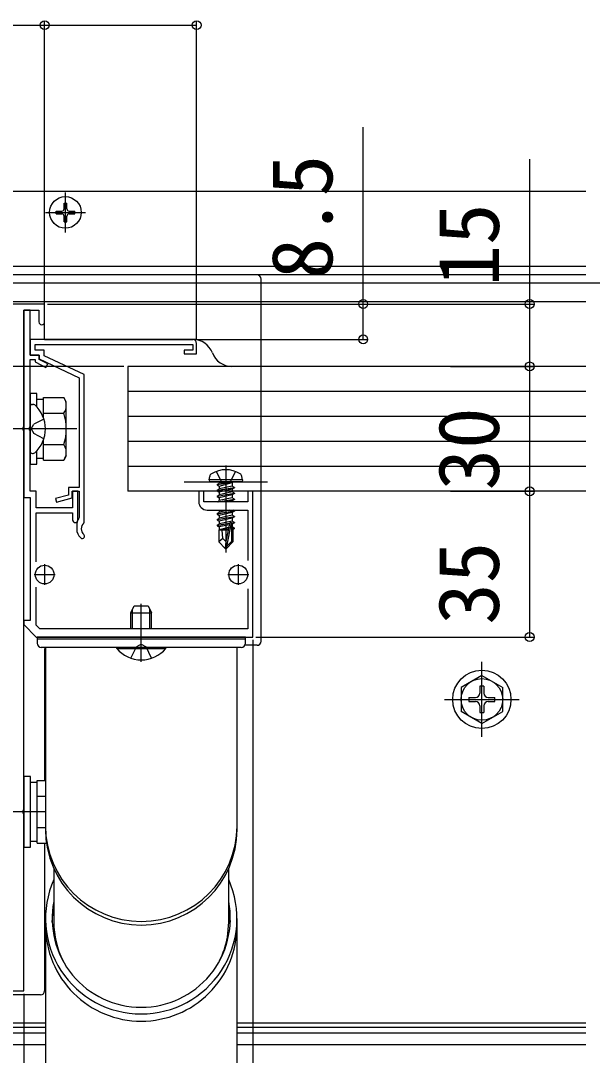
# Model space of a CAD drawing. Units: millimetres, scale not verified. Extents: x -875 to 875, y -1304 to 1296.
# Drawn here: x -582.8 to -445.5, y 381.8 to 630.4 of the extents above; entities that cross this region are included whole.
import ezdxf
from ezdxf.enums import TextEntityAlignment as Align

# ---------------------------------------------------------------- set-up
doc = ezdxf.new("R2010")
doc.units = ezdxf.units.MM
doc.header["$LTSCALE"] = 8
for name, color, linetype in [('0-3_YKK_11', 7, 'Continuous'), ('0-4_YKK_12', 2, 'Continuous'), ('0-5_YKK_13', 4, 'Continuous'), ('0-6_YKK_D', 6, 'Continuous')]:
    doc.layers.add(name, color=color, linetype=linetype)
doc.styles.add('ＭＳ ゴシック', font='')
doc.styles.get('ＭＳ ゴシック').set_extended_font_data('MS Gothic')

msp = doc.modelspace()

# ---------------------------------------------------------------- linework, layer by layer
at = {"layer": '0-3_YKK_11'}
for p, q in [((-569.3, 509.1), (-569.3, 508.3)), ((-577, 499.8), (-577, 494.8)), ((-530.5, 499.8), (-530.5, 494.8)), ((-579.5, 497.3), (-574.5, 497.3)), ((-533, 497.3), (-528, 497.3))]:
    msp.add_line(p, q, dxfattribs=at)
for points in [[(-577, 558), (-577, 562.3), (-603.542, 562.3), (-603.725, 562.18), (-604.275, 562.18), (-604.458, 562.3), (-624.542, 562.3), (-624.725, 562.18), (-625.275, 562.18), (-625.458, 562.3), (-633.542, 562.3), (-633.725, 562.18), (-634.275, 562.18), (-634.458, 562.3), (-642, 562.3), (-642, 559.3), (-641.7, 559)], [(-612.5, 397.3), (-582, 397.3), (-582, 439.842), (-582.12, 440.025), (-582.12, 440.575), (-582, 440.758), (-582, 531.842), (-582.12, 532.025), (-582.12, 532.575), (-582, 532.758), (-582, 560.8), (-578.4, 560.8), (-578.4, 558)], [(-569, 510.45), (-569, 517.3), (-570.3, 517.3), (-570.3, 513.3), (-579, 513.3), (-579, 517.3), (-580.5, 517.3), (-580.5, 531.842), (-580.62, 532.025), (-580.62, 532.575), (-580.5, 532.758), (-580.5, 549), (-579.3, 549), (-579.3, 548.393), (-576.731, 547.056), (-576.269, 547.944), (-578.3, 549), (-578.3, 550), (-580.5, 550), (-580.5, 560.8), (-582, 560.8), (-582, 515.8), (-580.5, 515.8), (-580.5, 486.3), (-582, 486.3), (-582, 485.3), (-579, 482.3), (-527, 482.3), (-527, 517.3), (-528.2, 517.3), (-528.2, 514.8), (-538.8, 514.8), (-538.8, 517.3), (-540, 517.3), (-540, 514.8)], [(-541.5, 553.8), (-580.5, 553.8), (-580.5, 550), (-578.3, 550), (-578.3, 549.1), (-568.7, 544.6), (-568.7, 518.2), (-571.3, 518.2), (-571.3, 516.393), (-574.365, 515.585), (-574.135, 514.715), (-570.4, 515.7), (-570.4, 517.3), (-568.7, 517.3), (-568.7, 510.997), (-568.755, 510.825)], [(-567.595, 509.69), (-567.5, 509.909), (-567.5, 545.363), (-577.1, 549.863), (-577.1, 551.2), (-579.3, 551.2), (-579.3, 552.6), (-541.4, 552.6), (-541.4, 551.2), (-543.5, 551.2), (-543.5, 550.3), (-540.5, 550.3), (-540.5, 552.8)], [(-579, 500.359), (-579, 512.1), (-570.3, 512.1), (-570.3, 510.45)], [(-538, 512.8), (-528.2, 512.8), (-528.2, 500.699)], [(-528.2, 493.901), (-528.2, 484.3), (-578.172, 484.3), (-579, 485.128), (-579, 494.241)]]:
    msp.add_lwpolyline(points, dxfattribs=at)
for centre, radius, start, end in [((-577.7, 558), 0.7, 180.00001, 269.99999), ((-577.7, 558), 0.7, 270.00001, 359.99999), ((-541.5, 552.8), 1, 0.00001, 89.99999), ((-538, 514.8), 2, 180.00001, 269.99999), ((-569.65, 510.45), 0.65, 180.00001, 269.99999), ((-569.65, 510.45), 0.65, 270.00001, 359.99999), ((-566.3, 509.1), 3, 144.90318, 180), ((-566.3, 508.3), 1.9, 132.9859, 227.02712), ((-566.3, 508.3), 3, 180.00001, 227.02713), ((-567.97, 506.507), 0.55, 227.02712, 330.00001), ((-567.97, 506.507), 0.55, 329.99997, 47.0271)]:
    msp.add_arc(centre, radius, start, end, dxfattribs=at)
at = {"layer": '0-4_YKK_12'}
for p, q in [((-447, 589.3), (-642, 589.3)), ((-447, 571.3), (-642, 571.3)), ((-447, 569.348), (-642, 569.348)), ((846.5, 567.3), (-803, 567.3)), ((-447, 562.8), (-642, 562.8)), ((-576.8, 389.5), (-642, 389.5)), ((-576.8, 388.5), (-642, 388.5)), ((-447, 389.5), (-530.8, 389.5)), ((-447, 388.5), (-530.8, 388.5)), ((-576.8, 387.1), (-642, 387.1)), ((-447, 387.1), (-530.8, 387.1)), ((-576.8, 384.3), (-642, 384.3)), ((-447, 384.3), (-530.8, 384.3))]:
    msp.add_line(p, q, dxfattribs=at)
at = {"layer": '0-5_YKK_13'}
for p, q in [((-572, 579.5), (-572, 589.1)), ((-576.8, 584.3), (-567.2, 584.3)), ((-574.25, 584.65), (-572.85, 584.65)), ((-574.25, 583.95), (-574.25, 584.65)), ((-572.35, 585.15), (-572.35, 586.55)), ((-572.35, 586.55), (-571.65, 586.55)), ((-571.65, 585.15), (-571.65, 586.55)), ((-571.15, 584.65), (-569.75, 584.65)), ((-569.75, 583.95), (-569.75, 584.65)), ((-574.25, 583.95), (-572.85, 583.95)), ((-572.35, 582.05), (-572.35, 583.45)), ((-572.35, 582.05), (-571.65, 582.05)), ((-571.65, 582.05), (-571.65, 583.45)), ((-571.15, 583.95), (-569.75, 583.95)), ((-526, 569.3), (-641, 569.3)), ((-447, 562.8), (-577, 562.8)), ((-577, 553.8), (-577, 562.8)), ((-577, 553.8), (-541.4, 553.8)), ((-447, 547.3), (-557, 547.3)), ((-557, 547.3), (-557, 517.3)), ((-447, 547.3), (-532.033, 547.3)), ((-577.3, 535.029), (-577.3, 539.806)), ((-577.3, 539.806), (-572.381, 539.806)), ((-571.8, 538.8), (-572.381, 539.806)), ((-447, 541.3), (-557, 541.3)), ((-580.5, 537.551), (-580.5, 527.049)), ((-579.955, 538.2), (-579.757, 538.2)), ((-577.3, 539.35), (-578.9, 539.35)), ((-571.8, 525.8), (-571.8, 538.8)), ((-577.174, 534.672), (-579.635, 533.445)), ((-577.3, 536.053), (-572.381, 536.053)), ((-447, 535.3), (-557, 535.3)), ((-569.3, 532.3), (-597.413, 532.3)), ((-580.244, 532.3), (-579.635, 533.445)), ((-580.244, 532.3), (-579.635, 531.155)), ((-577.174, 529.928), (-579.635, 531.155)), ((-577.3, 524.794), (-577.3, 529.571)), ((-580.5, 527.049), (-580.5, 526.945)), ((-577.3, 528.547), (-572.381, 528.547)), ((-447, 529.3), (-557, 529.3)), ((-579.955, 526.4), (-579.757, 526.4)), ((-578.9, 525.25), (-577.3, 525.25)), ((-577.3, 524.794), (-572.381, 524.794)), ((-571.8, 525.8), (-572.381, 524.794)), ((-447, 523.3), (-557, 523.3)), ((-533.5, 523.499), (-533.5, 502.599)), ((-543.5, 519.599), (-523.5, 519.599)), ((-537.5, 520.099), (-537.359, 520.901)), ((-529.5, 520.099), (-537.5, 520.099)), ((-537.5, 520.099), (-537.412, 519.599)), ((-529.588, 519.599), (-537.412, 519.599)), ((-535.6, 518.949), (-532, 519.549)), ((-532, 519.549), (-535.05, 519.266)), ((-532, 519.549), (-532, 519.449)), ((-529.5, 520.099), (-529.641, 520.901)), ((-529.5, 520.099), (-529.588, 519.599)), ((-447, 517.3), (-557, 517.3)), ((-532, 519.449), (-535.6, 518.849)), ((-535.6, 518.949), (-535.05, 519.266)), ((-535.6, 518.949), (-535.6, 518.849)), ((-535.6, 518.949), (-535.6, 518.849)), ((-535.6, 518.849), (-535.05, 518.531)), ((-535.6, 517.549), (-531.4, 518.249)), ((-531.4, 518.149), (-535.6, 517.449)), ((-535.6, 517.549), (-535.05, 517.866)), ((-535.6, 517.549), (-535.6, 517.449)), ((-535.6, 517.449), (-535.05, 517.131)), ((-535.05, 518.531), (-532, 519.449)), ((-535.05, 519.399), (-535.05, 519.266)), ((-531.95, 518.566), (-535.05, 517.866)), ((-535.05, 518.531), (-535.05, 517.866)), ((-531.95, 517.831), (-535.05, 517.131)), ((-531.95, 517.166), (-535.05, 516.466)), ((-535.05, 517.131), (-535.05, 516.466)), ((-531.95, 519.399), (-531.95, 518.566)), ((-531.4, 518.249), (-531.95, 518.566)), ((-531.4, 518.149), (-531.95, 517.831)), ((-531.95, 517.831), (-531.95, 517.166)), ((-531.4, 516.849), (-531.95, 517.166)), ((-531.4, 518.249), (-531.4, 518.149)), ((-535.6, 516.149), (-531.4, 516.849)), ((-531.4, 516.749), (-535.6, 516.049)), ((-535.6, 516.149), (-535.05, 516.466)), ((-535.6, 516.149), (-535.6, 516.049)), ((-535.6, 516.049), (-535.05, 515.731)), ((-535.511, 514.8), (-535.05, 515.066)), ((-535.291, 514.8), (-531.4, 515.449)), ((-531.95, 515.766), (-535.05, 515.066)), ((-535.05, 515.731), (-535.05, 515.066)), ((-531.4, 515.349), (-534.691, 514.8)), ((-531.95, 516.431), (-531.95, 515.766)), ((-531.4, 515.449), (-531.95, 515.766)), ((-531.95, 515.031), (-531.95, 514.8)), ((-531.4, 516.849), (-531.4, 516.749)), ((-531.4, 515.449), (-531.4, 515.349)), ((-535.6, 511.949), (-531.4, 512.649)), ((-531.4, 512.549), (-535.6, 511.849)), ((-535.6, 511.949), (-535.05, 512.266)), ((-532.685, 512.8), (-535.05, 512.266)), ((-535.05, 512.8), (-535.05, 512.266)), ((-531.95, 512.231), (-531.95, 511.566)), ((-531.4, 512.649), (-531.662, 512.8)), ((-531.4, 512.649), (-531.4, 512.549)), ((-535.6, 511.949), (-535.6, 511.849)), ((-535.6, 511.849), (-535.05, 511.531)), ((-535.6, 510.549), (-531.4, 511.249)), ((-531.4, 511.149), (-535.6, 510.449)), ((-535.6, 510.549), (-535.05, 510.866)), ((-535.6, 510.549), (-535.6, 510.449)), ((-535.6, 510.449), (-535.05, 510.131)), ((-535.6, 509.149), (-532.574, 509.653)), ((-531.95, 511.566), (-535.05, 510.866)), ((-535.05, 511.531), (-535.05, 510.866)), ((-531.95, 510.166), (-535.05, 509.466)), ((-535.05, 510.131), (-535.05, 509.466)), ((-532.59, 509.605), (-533.5, 505.22)), ((-532.168, 509.721), (-533.35, 504.023)), ((-532.168, 509.721), (-531.4, 509.849)), ((-531.4, 509.749), (-532.113, 509.63)), ((-531.4, 511.249), (-531.95, 511.566)), ((-531.95, 510.831), (-531.95, 510.166)), ((-531.4, 509.849), (-531.95, 510.166)), ((-531.4, 511.249), (-531.4, 511.149)), ((-531.4, 509.849), (-531.4, 509.749)), ((-532.602, 509.548), (-535.6, 509.049)), ((-535.6, 509.149), (-535.05, 509.466)), ((-535.6, 509.149), (-535.6, 509.049)), ((-535.6, 509.049), (-535.05, 508.731)), ((-535.2, 507.999), (-535.05, 508.066)), ((-535.2, 507.999), (-535.2, 505.149)), ((-532.924, 507.999), (-535.2, 507.999)), ((-532.66, 509.271), (-535.05, 508.731)), ((-535.05, 508.731), (-535.05, 508.066)), ((-532.805, 508.573), (-535.05, 508.066)), ((-532.865, 508.281), (-534.583, 507.999)), ((-532.92, 508.015), (-533.004, 507.999)), ((-531.95, 508.766), (-532.103, 508.731)), ((-532.1, 509.55), (-532.1, 505.273)), ((-531.5, 508.506), (-532.1, 508.407)), ((-531.5, 508.291), (-532.1, 508.174)), ((-531.8, 507.999), (-532.1, 507.999)), ((-531.95, 509.431), (-531.95, 508.766)), ((-531.5, 508.506), (-531.95, 508.766)), ((-531.5, 508.291), (-531.8, 508.118)), ((-531.8, 508.118), (-531.8, 505.149)), ((-531.5, 508.506), (-531.5, 508.291)), ((-534.243, 505.952), (-535.2, 505.149)), ((-533.65, 503.599), (-535.2, 505.149)), ((-533.5, 505.22), (-533.65, 503.599)), ((-533.5, 505.22), (-533.5, 503.599)), ((-532.1, 505.273), (-533.35, 504.023)), ((-533.35, 503.599), (-531.8, 505.149)), ((-531.8, 505.149), (-532.1, 505.273)), ((-533.65, 503.599), (-533.35, 503.599)), ((-533.35, 504.023), (-533.35, 503.599)), ((-556.3, 488.1), (-555.5, 489.8)), ((-555.5, 489.8), (-552.1, 489.8)), ((-553.8, 476.3), (-553.8, 490.3)), ((-552.1, 489.8), (-551.3, 488.1)), ((-556.3, 484.3), (-556.3, 488.1)), ((-556.3, 488.1), (-551.3, 488.1)), ((-555.867, 484.3), (-555.867, 489.02)), ((-551.733, 484.3), (-551.733, 489.02)), ((-551.3, 484.3), (-551.3, 488.1)), ((-578.8, 482.3), (-578.8, 480.8)), ((-528.8, 482.3), (-578.8, 482.3)), ((-528.8, 480.8), (-528.8, 482.3)), ((-528.8, 481.8), (-578.8, 481.8)), ((-553.8, 479.8), (-577.8, 479.8)), ((-576.8, 479.8), (-576.8, 459.8)), ((-547.9, 479.8), (-559.7, 479.8)), ((-559.7, 479.552), (-559.7, 479.8)), ((-556.3, 477.217), (-554.945, 479.935)), ((-553.8, 480.544), (-554.945, 479.935)), ((-553.8, 480.544), (-552.655, 479.935)), ((-529.8, 479.8), (-553.8, 479.8)), ((-551.3, 477.217), (-552.655, 479.935)), ((-547.9, 479.552), (-547.9, 479.8)), ((-530.8, 459.8), (-530.8, 479.8)), ((-526, 480.3), (-528.934, 480.3)), ((-577, 479.3), (-577, 447.806)), ((-559.7, 479.552), (-547.9, 479.552)), ((-472, 458.3), (-472, 476.3)), ((-472, 473.05), (-477, 470.163)), ((-472, 473.05), (-467, 470.163)), ((-477, 470.163), (-477, 464.437)), ((-472.5, 470.45), (-472.5, 468.8)), ((-471.5, 470.45), (-472.5, 470.45)), ((-471.5, 470.45), (-471.5, 468.8)), ((-467, 464.437), (-467, 470.163)), ((-475.15, 467.8), (-473.5, 467.8)), ((-475.15, 467.8), (-475.15, 466.8)), ((-470.5, 467.8), (-468.85, 467.8)), ((-468.85, 466.8), (-468.85, 467.8)), ((-481, 467.3), (-463, 467.3)), ((-475.15, 466.8), (-473.5, 466.8)), ((-472.5, 465.8), (-472.5, 464.15)), ((-471.5, 465.8), (-471.5, 464.15)), ((-470.5, 466.8), (-468.85, 466.8)), ((-472, 461.55), (-477, 464.437)), ((-472.5, 464.15), (-471.5, 464.15)), ((-472, 461.55), (-467, 464.437)), ((-576.8, 459.8), (-576.8, 436.888)), ((-530.8, 436.888), (-530.8, 459.8)), ((-578.8, 447.806), (-576.8, 447.806)), ((-578.8, 432.794), (-578.8, 447.806)), ((-578.8, 447.35), (-580.4, 447.35)), ((-578.8, 436.3), (-578.8, 444.3)), ((-578.8, 444.053), (-576.8, 444.053)), ((-576.8, 440.3), (-597.3, 440.3)), ((-578.8, 436.547), (-576.796, 436.547)), ((-576.8, 436.888), (-576.8, 436.016)), ((-530.8, 436.016), (-530.8, 436.888)), ((-580.4, 433.25), (-578.8, 433.25)), ((-578.8, 432.794), (-576.564, 432.794)), ((-577, 432.794), (-577, 397.3)), ((-574.8, 426.671), (-574.8, 413.791)), ((-532.8, 413.791), (-532.8, 426.671)), ((-576.8, 414.663), (-576.8, 412.92)), ((-576.8, 412.92), (-576.8, 390.007)), ((-530.8, 412.92), (-530.8, 414.663)), ((-530.8, 390.007), (-530.8, 412.92)), ((-578, 396.3), (-641, 396.3)), ((-576.8, 390.007), (-576.8, 380.007)), ((-530.8, 380.007), (-530.8, 390.007))]:
    msp.add_line(p, q, dxfattribs=at)
for points in [[(-525, 481.3), (-525, 517.3), (-525, 568.3)], [(-580.5, 540.8), (-580.5, 523.8), (-578.9, 523.8), (-578.9, 527.015)], [(-578.9, 537.585), (-578.9, 540.8), (-580.5, 540.8)], [(-580.5, 537.655), (-580.5, 537.551), (-580.5, 537.2)], [(-535.8, 522.078), (-534.645, 519.761), (-533.5, 519.153)], [(-531.2, 522.078), (-532.355, 519.761), (-533.5, 519.153)], [(-531.4, 516.749), (-531.95, 516.431), (-535.05, 515.731)], [(-531.4, 515.349), (-531.95, 515.031), (-532.973, 514.8)], [(-531.4, 512.549), (-531.95, 512.231), (-535.05, 511.531)], [(-531.4, 511.149), (-531.95, 510.831), (-535.05, 510.131)], [(-531.4, 509.749), (-531.95, 509.431), (-532.1, 509.397)], [(-533.5, 505.22), (-534.243, 505.952), (-534.4, 507.999)], [(-575.182, 413.791), (-575.017, 415.702), (-574.8, 417.022)], [(-532.8, 417.022), (-532.583, 415.702), (-532.418, 413.791)], [(-533.117, 410.172), (-532.819, 412.893), (-532.8, 413.791)]]:
    msp.add_lwpolyline(points, dxfattribs=at)
msp.add_lwpolyline([(-582, 448.8), (-582, 431.8), (-580.4, 431.8), (-580.4, 448.8)], close=True, dxfattribs=at)
for centre, radius in [((-572, 584.3), 3.8), ((-577, 497.3), 2.25), ((-530.5, 497.3), 2.25), ((-472, 467.3), 7), ((-472, 467.3), 5)]:
    msp.add_circle(centre, radius, dxfattribs=at)
for centre, radius, start, end in [((-572.85, 585.15), 0.5, 270, 0), ((-571.15, 585.15), 0.5, 180, 270), ((-572.85, 583.45), 0.5, 0, 90), ((-571.15, 583.45), 0.5, 90, 180), ((-526, 568.3), 1, 0, 90), ((-541.4, 548.8), 5, 20.48732, 90), ((-532.033, 552.3), 5, 200.48732, 270), ((-575.123, 537.929), 3.323, 325.61575, 34.38425), ((-579.955, 537.655), 0.545, 90, 180), ((-579.757, 537.65), 0.55, 48.43917, 90), ((-584.5, 532.3), 7.7, 311.56083, 48.43917), ((-584.219, 532.3), 12.419, 342.41205, 17.58795), ((-575.123, 526.671), 3.323, 325.61575, 34.38425), ((-579.955, 526.945), 0.545, 180, 270), ((-579.757, 526.95), 0.55, 270, 311.56083), ((-533.5, 515.999), 6.5, 57.94412, 122.05588), ((-536.472, 520.745), 0.9, 122.05588, 170), ((-535.25, 519.399), 0.2, 0, 90), ((-531.75, 519.399), 0.2, 90, 180), ((-530.528, 520.745), 0.9, 10, 57.94412), ((-532.348, 509.55), 0.248, 0, 167.19096), ((-577.8, 480.8), 1, 180, 270), ((-576, 479.3), 1, 150, 180), ((-529.8, 480.8), 1, 270, 0), ((-526, 481.3), 1, 270, 0), ((-553.8, 484.5), 7.7, 219.98312, 320.01688), ((-473.5, 468.8), 1, 270, 0), ((-470.5, 468.8), 1, 180, 270), ((-473.5, 465.8), 1, 0, 90), ((-470.5, 465.8), 1, 90, 180), ((-553.8, 436.954), 23, 180.16564, 359.83436), ((-553.8, 436.082), 23, 180.16564, 359.83436), ((-553.868, 414.671), 22.92, 155.95922, 270.16976), ((-553.732, 414.671), 22.92, 269.83024, 24.04078), ((-553.852, 414.686), 21.342, 168.9801, 270.13903), ((-553.748, 414.686), 21.342, 269.86097, 11.0199), ((-553.847, 412.96), 22.953, 180.10166, 270.11679), ((-553.945, 413.793), 20.855, 180.00389, 206.38019), ((-553.756, 412.963), 22.956, 269.88968, 359.89188), ((-553.666, 413.797), 20.867, 333.6242, 349.99713), ((-578, 397.3), 1, 270, 360)]:
    msp.add_arc(centre, radius, start, end, dxfattribs=at)
at = {"layer": '0-6_YKK_D'}
for p, q in [((-642, 629.3), (-577, 629.3)), ((-577, 563), (-577, 630.3)), ((-577, 563), (-577, 630.3)), ((-577, 629.3), (-540.5, 629.3)), ((-540.5, 553.8), (-540.5, 630.3)), ((-576.3, 562.3), (-499.5, 562.3)), ((-576.3, 562.3), (-459.5, 562.3)), ((-540.5, 553.8), (-499.5, 553.8)), ((-558, 547.3), (-719, 547.3)), ((-479.5, 547.3), (-459.5, 547.3)), ((-479.5, 547.3), (-459.5, 547.3)), ((-460.5, 517.3), (-460.5, 547.3)), ((-479.5, 517.3), (-459.5, 517.3)), ((-479.5, 517.3), (-459.5, 517.3)), ((-460.5, 482.3), (-460.5, 517.3)), ((-526.3, 482.3), (-459.5, 482.3)), ((-527, 481.6), (-527, 343.3)), ((-582, 396.6), (-582, 343.3)), ((-582, 396.6), (-582, 343.3))]:
    msp.add_line(p, q, dxfattribs=at)
for points in [[(-500.5, 553.8), (-500.5, 562.3), (-500.5, 604.759)], [(-460.5, 547.3), (-460.5, 562.3), (-460.5, 597.145)]]:
    msp.add_lwpolyline(points, dxfattribs=at)
for centre in [(-577, 629.3), (-577, 629.3), (-540.5, 629.3), (-500.5, 562.3), (-460.5, 562.3), (-500.5, 553.8), (-460.5, 547.3), (-460.5, 547.3), (-460.5, 517.3), (-460.5, 517.3), (-460.5, 482.3)]:
    msp.add_circle(centre, 1.075, dxfattribs=at)

# ---------------------------------------------------------------- texts
at = {"layer": '0-6_YKK_D', "style": 'ＭＳ ゴシック'}
for s, p in [('8.5', (-503.5, 568.236)), ('15', (-463.5, 566.532)), ('30', (-463.5, 517.527)), ('35', (-463.5, 485.255))]:
    msp.add_text(s, height=14.66, rotation=90, dxfattribs=at).set_placement(p, align=Align.BOTTOM_LEFT)

doc.saveas('drawing.dxf')
